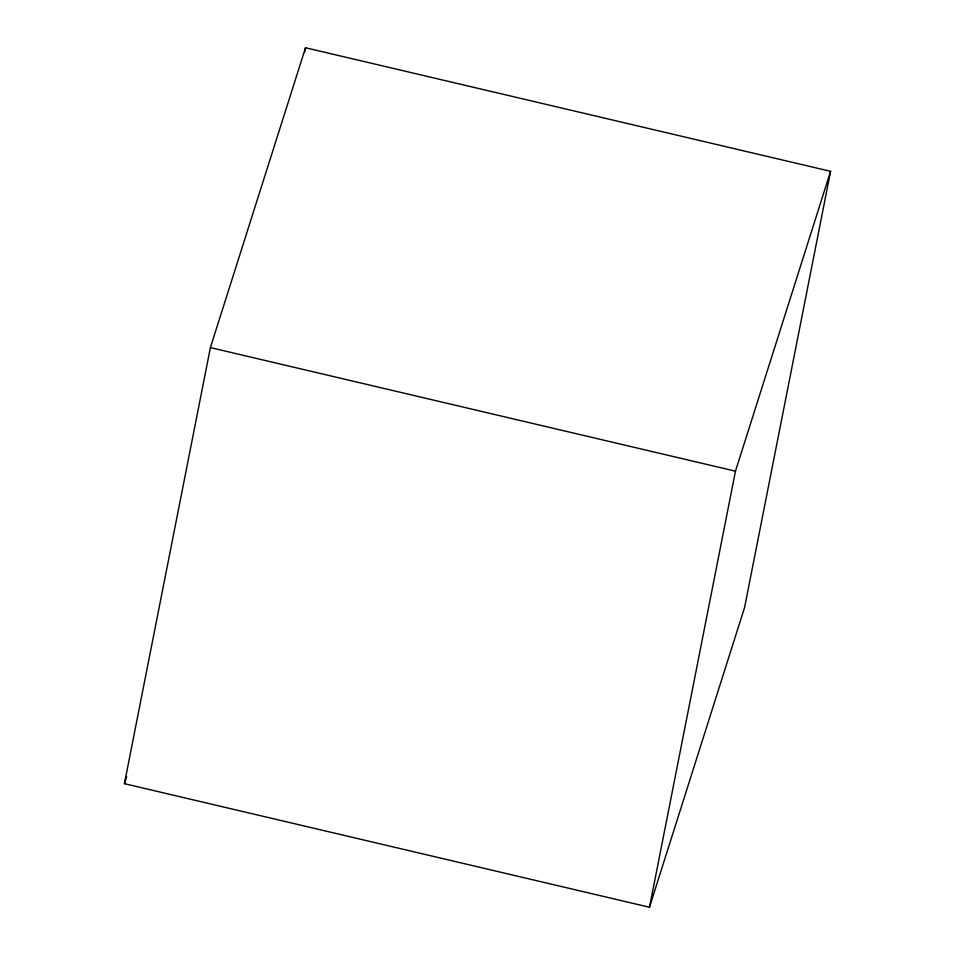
<?xml version="1.0" encoding="UTF-8"?>
<svg xmlns="http://www.w3.org/2000/svg" width="955" height="955" viewBox="0 0 955 955"><rect width="100%" height="100%" fill="white"/><g stroke="black" fill="none" stroke-linecap="round" stroke-linejoin="round"><path stroke-width="1.43" d="M124.413 783.673L210.398 347.596L305.516 47.75L830.587 171.327L744.602 607.404L649.484 907.25L124.413 783.673L126.669 776.57M304.645 52.143L305.516 47.75M649.484 907.25L735.469 471.173L830.587 171.327M210.398 347.596L735.469 471.173"/></g></svg>
